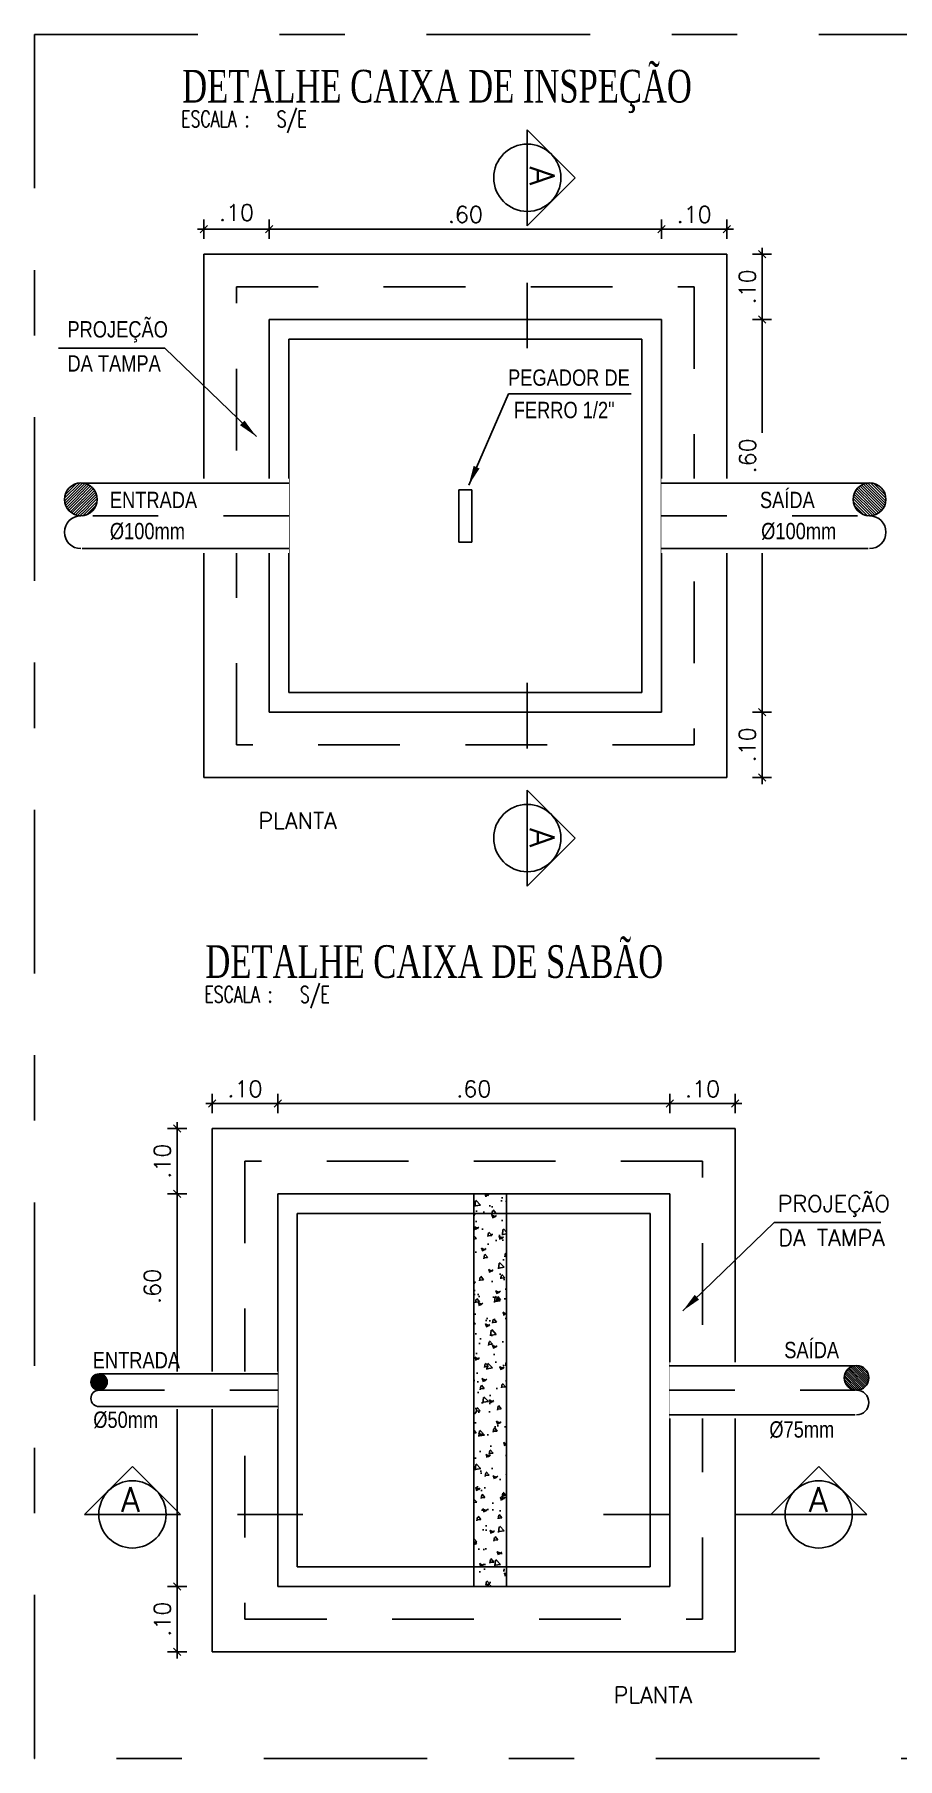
# Model space of a CAD drawing. Header units: inches. Extents: x 542787 to 543192, y 9574025 to 9574373.
# Drawn here: x 543041.857 to 543043.177, y 9574193.666 to 9574196.301 of the extents above; entities that cross this region are included whole.
import ezdxf

# ---------------------------------------------------------------- set-up
doc = ezdxf.new("R2010")
doc.units = ezdxf.units.IN
doc.header["$MEASUREMENT"] = 0
for name, pattern in [('DASHDOT', [1, 0.5, -0.25, 0, -0.25]), ('DASHDOT2', [0.5, 0.25, -0.125, 0, -0.125]), ('HIDDEN', [0.375, 0.25, -0.125])]:
    doc.linetypes.add(name, pattern=pattern)
for name, color, linetype in [('CERCADURA', 7, 'Continuous'), ('DETALHAMENTO', 7, 'Continuous'), ('EIXO', 8, 'Continuous'), ('I-ARQ', 8, 'Continuous'), ('I-ESGOTO', 6, 'Continuous'), ('I-NORMO_INST', 4, 'Continuous')]:
    doc.layers.add(name, color=color, linetype=linetype)
doc.styles.add('50', font='ROMANS.SHX', dxfattribs={"width": 0.7, "height": 0.1})
doc.styles.add('ARIAL', font='arial.ttf')
doc.styles.add('ROMANS', font='romans.shx', dxfattribs={"height": 0.025})
doc.styles.add('TITULO', font='times.ttf')
doc.dimstyles.new('10', dxfattribs={"dimtxt": 0.1, "dimasz": 0.03, "dimexe": 0.18, "dimexo": 0.06, "dimgap": 0.025, "dimtad": 1, "dimzin": 0, "dimdsep": 46, "dimtxsty": '50', "dimblk": 'DOT', "dimblk1": 'DOT', "dimblk2": 'CRUZ', "dimcen": 0.09, "dimse1": 1, "dimse2": 1, "dimclrt": 253, "dimadec": 0, "dimazin": 0, "dimtfac": 1, "dimtix": 1, "dimtmove": 2, "dimatfit": 3, "dimfxl": 0.18, "dimtolj": 1, "dimtzin": 0, "dimarcsym": 0})
doc.dimstyles.new('DOT12.5', dxfattribs={"dimtxt": 0.01, "dimasz": 0.01, "dimexe": 0.1, "dimexo": 0.68, "dimgap": 0.01, "dimtad": 1, "dimzin": 4, "dimdsep": 46, "dimtxsty": 'ROMANS', "dimblk1": 'DOT', "dimblk2": 'DOT', "dimsah": 1, "dimcen": 0.09, "dimse1": 1, "dimse2": 1, "dimclrd": 256, "dimclrt": 256, "dimadec": 0, "dimazin": 0, "dimtfac": 1, "dimtmove": 2, "dimatfit": 3, "dimldrblk": 'DOT', "dimfxl": 1, "dimtolj": 1, "dimtzin": 4, "dimarcsym": 0})

# ---------------------------------------------------------------- blocks, each defined once
blk = doc.blocks.new('_Dot')
at = {"color": 0, "linetype": 'ByBlock'}
blk.add_line((-0.5, 0), (-1, 0), dxfattribs=at)
at = {"color": 0, "linetype": 'ByBlock', "const_width": 0.5}
blk.add_lwpolyline([(-0.25, 0, 1), (0.25, 0, 1)], format="xyb", close=True, dxfattribs=at)
blk = doc.blocks.new('CRUZ')
for p, q in [((0, 1.966), (0, -1.966)), ((-1.44, -1.44), (1.44, 1.44)), ((-2.037, 0), (2.037, 0))]:
    blk.add_line(p, q)
blk = doc.blocks.new('DOT')
at = {"layer": 'DETALHAMENTO', "color": 8}
for p, q in [((-1, 0), (1, 0)), ((-0.56, -0.56), (0.56, 0.56)), ((0, 1.47), (0, -1.47))]:
    blk.add_line(p, q, dxfattribs=at)
blk = doc.blocks.new('*D259')
at = {"layer": 'I-NORMO_INST', "lineweight": -2}
blk.add_line((543042.2257, 9574196.0034), (543042.8057, 9574196.0034), dxfattribs=at)
at = {"layer": 'I-NORMO_INST', "lineweight": -2, "xscale": 0.01, "yscale": 0.01, "zscale": 0.01, "rotation": 180}
blk.add_blockref('DOT', (543042.2157, 9574196.0034), dxfattribs=at)
at = {"layer": 'I-NORMO_INST', "lineweight": -2, "xscale": 0.01, "yscale": 0.01, "zscale": 0.01}
blk.add_blockref('DOT', (543042.8157, 9574196.0034), dxfattribs=at)
at = {"layer": 'I-NORMO_INST', "insert": (543042.5157, 9574196.0259), "char_height": 0.025, "attachment_point": 5, "style": 'ROMANS', "bg_fill": 3, "box_fill_scale": 1.25, "bg_fill_color": 256, "bg_fill_true_color": 13158600, "bg_fill_transparency": 0}
blk.add_mtext('\\A1;.60', dxfattribs=at)
blk = doc.blocks.new('*D260')
at = {"layer": 'I-NORMO_INST', "lineweight": -2}
blk.add_line((543042.2057, 9574196.0034), (543042.1257, 9574196.0034), dxfattribs=at)
at = {"layer": 'I-NORMO_INST', "insert": (543042.1657, 9574196.0289), "char_height": 0.025, "attachment_point": 5, "style": 'ROMANS', "bg_fill": 3, "box_fill_scale": 1.25, "bg_fill_color": 256, "bg_fill_true_color": 13158600, "bg_fill_transparency": 0}
blk.add_mtext('\\A1;.10', dxfattribs=at)
at = {"layer": 'I-NORMO_INST', "lineweight": -2, "xscale": 0.01, "yscale": 0.01, "zscale": 0.01, "rotation": 180}
blk.add_blockref('DOT', (543042.1157, 9574196.0034), dxfattribs=at)
at = {"layer": 'I-NORMO_INST', "lineweight": -2, "xscale": 0.01, "yscale": 0.01, "zscale": 0.01}
blk.add_blockref('DOT', (543042.2157, 9574196.0034), dxfattribs=at)
blk = doc.blocks.new('*D261')
at = {"layer": 'I-NORMO_INST', "lineweight": -2}
blk.add_line((543042.9695, 9574195.1752), (543042.9695, 9574195.2552), dxfattribs=at)
at = {"layer": 'I-NORMO_INST', "lineweight": -2, "xscale": 0.01, "yscale": 0.01, "zscale": 0.01}
for p, rotation in [((543042.9695, 9574195.2652), 90), ((543042.9695, 9574195.1652), 270)]:
    blk.add_blockref('DOT', p, dxfattribs=dict(at, rotation=rotation))
at = {"layer": 'I-NORMO_INST', "insert": (543042.947, 9574195.2152), "char_height": 0.025, "attachment_point": 5, "rotation": 90, "style": 'ROMANS', "bg_fill": 3, "box_fill_scale": 1.25, "bg_fill_color": 256, "bg_fill_true_color": 13158600, "bg_fill_transparency": 0}
blk.add_mtext('\\A1;.10', dxfattribs=at)
blk = doc.blocks.new('*D262')
at = {"layer": 'I-NORMO_INST', "lineweight": -2}
for p, q in [((543042.9695, 9574195.8552), (543042.9695, 9574195.6924)), ((543042.9695, 9574195.2752), (543042.9695, 9574195.6213))]:
    blk.add_line(p, q, dxfattribs=at)
at = {"layer": 'I-NORMO_INST', "lineweight": -2, "xscale": 0.01, "yscale": 0.01, "zscale": 0.01}
for p, rotation in [((543042.9695, 9574195.8652), 90), ((543042.9695, 9574195.2652), 270)]:
    blk.add_blockref('DOT', p, dxfattribs=dict(at, rotation=rotation))
at = {"layer": 'I-NORMO_INST', "insert": (543042.9473, 9574195.6569), "char_height": 0.025, "attachment_point": 5, "rotation": 90, "style": 'ROMANS', "bg_fill": 3, "box_fill_scale": 1.25, "bg_fill_color": 256, "bg_fill_true_color": 13158600, "bg_fill_transparency": 0}
blk.add_mtext('\\A1;.60', dxfattribs=at)
blk = doc.blocks.new('*D263')
at = {"layer": 'I-NORMO_INST', "lineweight": -2}
blk.add_line((543042.9695, 9574195.8752), (543042.9695, 9574195.9552), dxfattribs=at)
at = {"layer": 'I-NORMO_INST', "lineweight": -2, "xscale": 0.01, "yscale": 0.01, "zscale": 0.01}
for p, rotation in [((543042.9695, 9574195.9652), 90), ((543042.9695, 9574195.8652), 270)]:
    blk.add_blockref('DOT', p, dxfattribs=dict(at, rotation=rotation))
at = {"layer": 'I-NORMO_INST', "insert": (543042.947, 9574195.9152), "char_height": 0.025, "attachment_point": 5, "rotation": 90, "style": 'ROMANS', "bg_fill": 3, "box_fill_scale": 1.25, "bg_fill_color": 256, "bg_fill_true_color": 13158600, "bg_fill_transparency": 0}
blk.add_mtext('\\A1;.10', dxfattribs=at)
blk = doc.blocks.new('*D264')
at = {"layer": 'I-NORMO_INST', "lineweight": -2}
blk.add_line((543042.8257, 9574196.0034), (543042.9057, 9574196.0034), dxfattribs=at)
at = {"layer": 'I-NORMO_INST', "lineweight": -2, "xscale": 0.01, "yscale": 0.01, "zscale": 0.01, "rotation": 180}
blk.add_blockref('DOT', (543042.8157, 9574196.0034), dxfattribs=at)
at = {"layer": 'I-NORMO_INST', "lineweight": -2, "xscale": 0.01, "yscale": 0.01, "zscale": 0.01}
blk.add_blockref('DOT', (543042.9157, 9574196.0034), dxfattribs=at)
at = {"layer": 'I-NORMO_INST', "insert": (543042.8657, 9574196.0259), "char_height": 0.025, "attachment_point": 5, "style": 'ROMANS', "bg_fill": 3, "box_fill_scale": 1.25, "bg_fill_color": 256, "bg_fill_true_color": 13158600, "bg_fill_transparency": 0}
blk.add_mtext('\\A1;.10', dxfattribs=at)
blk = doc.blocks.new('*U249')
at = {"color": 2}
blk.add_wipeout([(-0.1079, -0.0569), (-0.424, -0.0569), (-0.424, 0.0569), (-0.1079, 0.0569)], dxfattribs=at)
for p, q in [((-0.1079, 0.05), (-0.424, 0.05)), ((-0.1079, -0.05), (-0.424, -0.05))]:
    blk.add_line(p, q)
at = {"layer": 'EIXO', "linetype": 'DASHDOT', "ltscale": 0.1}
blk.add_line((-0.1079, 0), (-0.424, 0), dxfattribs=at)
blk = doc.blocks.new('*X251')
at = {"color": 0}
for p, q in [((75.946, 18.14), (76.228, 18.422)), ((75.947, 18.185), (76.183, 18.422)), ((75.952, 18.102), (76.267, 18.416)), ((75.958, 18.241), (76.128, 18.41)), ((75.962, 18.067), (76.301, 18.406)), ((75.975, 18.037), (76.331, 18.393)), ((75.992, 18.009), (76.359, 18.376)), ((76.012, 17.985), (76.384, 18.357)), ((76.034, 17.962), (76.406, 18.335)), ((76.058, 17.943), (76.425, 18.31)), ((76.086, 17.926), (76.442, 18.282)), ((76.116, 17.913), (76.456, 18.252)), ((76.15, 17.902), (76.466, 18.218)), ((76.189, 17.897), (76.472, 18.179)), ((76.233, 17.897), (76.471, 18.135)), ((76.289, 17.908), (76.46, 18.079))]:
    blk.add_line(p, q, dxfattribs=at)
blk = doc.blocks.new('TITOLO HS')
at = {"color": 253, "style": 'ROMANS', "width": 0.7}
blk.add_text('ESCALA :', height=0.002, dxfattribs=at).set_placement((-0.00005, -0.00001))
at = {"style": 'TITULO', "width": 0.7}
blk.add_attdef('LNOME', (0.00006, 0.003), '', height=0.006, dxfattribs=at)
at = {"color": 253, "style": 'ROMANS', "width": 0.7}
blk.add_attdef('LESC', (0.01163, -0.00003), '', height=0.002, dxfattribs=at)
blk = doc.blocks.new('*D267')
at = {"layer": 'I-NORMO_INST', "lineweight": -2}
blk.add_line((543042.8186, 9574194.667), (543042.2386, 9574194.667), dxfattribs=at)
at = {"layer": 'I-NORMO_INST', "lineweight": -2, "xscale": 0.01, "yscale": 0.01, "zscale": 0.01, "rotation": 180}
blk.add_blockref('DOT', (543042.2286, 9574194.667), dxfattribs=at)
at = {"layer": 'I-NORMO_INST', "lineweight": -2, "xscale": 0.01, "yscale": 0.01, "zscale": 0.01}
blk.add_blockref('DOT', (543042.8286, 9574194.667), dxfattribs=at)
at = {"layer": 'I-NORMO_INST', "insert": (543042.5286, 9574194.6895), "char_height": 0.025, "attachment_point": 5, "style": 'ROMANS'}
blk.add_mtext('\\A1;.60', dxfattribs=at)
blk = doc.blocks.new('*D268')
at = {"layer": 'I-NORMO_INST', "lineweight": -2}
blk.add_line((543042.8386, 9574194.667), (543042.9186, 9574194.667), dxfattribs=at)
at = {"layer": 'I-NORMO_INST', "lineweight": -2, "xscale": 0.01, "yscale": 0.01, "zscale": 0.01, "rotation": 180}
blk.add_blockref('DOT', (543042.8286, 9574194.667), dxfattribs=at)
at = {"layer": 'I-NORMO_INST', "lineweight": -2, "xscale": 0.01, "yscale": 0.01, "zscale": 0.01}
blk.add_blockref('DOT', (543042.9286, 9574194.667), dxfattribs=at)
at = {"layer": 'I-NORMO_INST', "insert": (543042.8786, 9574194.6895), "char_height": 0.025, "attachment_point": 5, "style": 'ROMANS'}
blk.add_mtext('\\A1;.10', dxfattribs=at)
blk = doc.blocks.new('*D269')
at = {"layer": 'I-NORMO_INST', "lineweight": -2}
blk.add_line((543042.0747, 9574193.8388), (543042.0747, 9574193.9188), dxfattribs=at)
at = {"layer": 'I-NORMO_INST', "lineweight": -2, "xscale": 0.01, "yscale": 0.01, "zscale": 0.01}
for p, rotation in [((543042.0747, 9574193.9288), 90), ((543042.0747, 9574193.8288), 270)]:
    blk.add_blockref('DOT', p, dxfattribs=dict(at, rotation=rotation))
at = {"layer": 'I-NORMO_INST', "insert": (543042.0522, 9574193.8788), "char_height": 0.025, "attachment_point": 5, "rotation": 90, "style": 'ROMANS'}
blk.add_mtext('\\A1;.10', dxfattribs=at)
blk = doc.blocks.new('*D270')
at = {"layer": 'I-NORMO_INST', "lineweight": -2}
blk.add_line((543042.0747, 9574193.9388), (543042.0747, 9574194.5188), dxfattribs=at)
at = {"layer": 'I-NORMO_INST', "lineweight": -2, "xscale": 0.01, "yscale": 0.01, "zscale": 0.01}
for p, rotation in [((543042.0747, 9574194.5288), 90), ((543042.0747, 9574193.9288), 270)]:
    blk.add_blockref('DOT', p, dxfattribs=dict(at, rotation=rotation))
at = {"layer": 'I-NORMO_INST', "insert": (543042.0368, 9574194.3876), "char_height": 0.025, "attachment_point": 5, "rotation": 90, "style": 'ROMANS'}
blk.add_mtext('\\A1;.60', dxfattribs=at)
blk = doc.blocks.new('*D271')
at = {"layer": 'I-NORMO_INST', "lineweight": -2}
blk.add_line((543042.0747, 9574194.5388), (543042.0747, 9574194.6188), dxfattribs=at)
at = {"layer": 'I-NORMO_INST', "lineweight": -2, "xscale": 0.01, "yscale": 0.01, "zscale": 0.01}
for p, rotation in [((543042.0747, 9574194.6288), 90), ((543042.0747, 9574194.5288), 270)]:
    blk.add_blockref('DOT', p, dxfattribs=dict(at, rotation=rotation))
at = {"layer": 'I-NORMO_INST', "insert": (543042.0522, 9574194.5788), "char_height": 0.025, "attachment_point": 5, "rotation": 90, "style": 'ROMANS'}
blk.add_mtext('\\A1;.10', dxfattribs=at)
blk = doc.blocks.new('*D272')
at = {"layer": 'I-NORMO_INST', "lineweight": -2}
blk.add_line((543042.2186, 9574194.667), (543042.1386, 9574194.667), dxfattribs=at)
at = {"layer": 'I-NORMO_INST', "lineweight": -2, "xscale": 0.01, "yscale": 0.01, "zscale": 0.01, "rotation": 180}
blk.add_blockref('DOT', (543042.1286, 9574194.667), dxfattribs=at)
at = {"layer": 'I-NORMO_INST', "lineweight": -2, "xscale": 0.01, "yscale": 0.01, "zscale": 0.01}
blk.add_blockref('DOT', (543042.2286, 9574194.667), dxfattribs=at)
at = {"layer": 'I-NORMO_INST', "insert": (543042.1786, 9574194.6895), "char_height": 0.025, "attachment_point": 5, "style": 'ROMANS'}
blk.add_mtext('\\A1;.10', dxfattribs=at)
blk = doc.blocks.new('*U256')
at = {"color": 2}
blk.add_wipeout([(0.2287, 0.0285), (0.502, 0.0285), (0.502, -0.0285), (0.2287, -0.0285)], dxfattribs=at)
for p, q in [((0.2287, 0.025), (0.502, 0.025)), ((0.2287, -0.025), (0.502, -0.025))]:
    blk.add_line(p, q)
at = {"layer": 'EIXO', "linetype": 'DASHDOT', "ltscale": 0.01}
blk.add_line((0.2287, 0), (0.502, 0), dxfattribs=at)
blk = doc.blocks.new('*X255')
at = {"color": 0}
for p, q in [((75.946, 18.14), (76.228, 18.422)), ((75.947, 18.185), (76.183, 18.422)), ((75.952, 18.102), (76.267, 18.416)), ((75.958, 18.241), (76.128, 18.41)), ((75.962, 18.067), (76.301, 18.406)), ((75.975, 18.037), (76.331, 18.393)), ((75.992, 18.009), (76.359, 18.376)), ((76.012, 17.985), (76.384, 18.357)), ((76.034, 17.962), (76.406, 18.335)), ((76.058, 17.943), (76.425, 18.31)), ((76.086, 17.926), (76.442, 18.282)), ((76.116, 17.913), (76.456, 18.252)), ((76.15, 17.902), (76.466, 18.218)), ((76.189, 17.897), (76.472, 18.179)), ((76.233, 17.897), (76.471, 18.135)), ((76.289, 17.908), (76.46, 18.079))]:
    blk.add_line(p, q, dxfattribs=at)
blk = doc.blocks.new('*U258')
at = {"color": 2}
blk.add_wipeout([(0.3179, 0.0427), (0.6023, 0.0427), (0.6023, -0.0427), (0.3179, -0.0427)], dxfattribs=at)
for p, q in [((0.3179, 0.0375), (0.6023, 0.0375)), ((0.3179, -0.0375), (0.6023, -0.0375))]:
    blk.add_line(p, q)
at = {"layer": 'EIXO', "linetype": 'DASHDOT', "ltscale": 0.01}
blk.add_line((0.3179, 0), (0.6023, 0), dxfattribs=at)

msp = doc.modelspace()

# ---------------------------------------------------------------- hatches: boundary and pattern name
at = {"layer": 'I-ARQ'}
h = msp.add_hatch(dxfattribs=at)
h.set_pattern_fill('CONCRETO5', color=256, scale=0.009, style=0, pattern_type=2)
h.set_pattern_definition([(130, (544504.822556, 9573349.40149), (-0.0322767074, -0.0028238462), [0.00675, -0.03375]), (185, (544504.822556, 9573349.40149), (0.0062438097, 0.033848646), [0.0054, -0.027]), (79.5486, (544504.817177, 9573349.40102), (-0.0260329218, 0.03102477887), [0.0057366171, -0.02868309]), (133.8158, (544504.822556, 9573349.41949), (-0.0480258466, -0.00744835575), [0.010125, -0.050625]), (83.3644, (544504.81455, 9573349.41825), (-0.0420598216, 0.0438353037), [0.0086049259, -0.043024626]), (188.8158, (544504.822556, 9573349.41949), (-0.0420597867, 0.0438353344), [0.0081, -0.0405]), (159, (544504.813556, 9573349.41499), (-0.02686073658, -0.01811764143), [0.00675, -0.03375]), (214, (544504.813556, 9573349.41499), (-0.0109491902, 0.03263175185), [0.0054, -0.027]), (108.5486, (544504.80908, 9573349.41197), (-0.03781001686, 0.01451387235), [0.0057366171, -0.0286830864]), (142.5, (544504.822556, 9573349.40149), (-0.00109438698, 0.02996044684), [0, -0.05868, 0, -0.0603, 0, -0.0298125]), (172.5, (544504.822556, 9573349.40149), (-0.0236762584, 0.03549705407), [0, -0.03438, 0, -0.05733, 0, -0.0113625]), (212.5, (544504.842626, 9573349.40149), (-0.04804401926, -0.00202993846), [0, -0.0225, 0, -0.0702, 0, -0.046575]), (222.5, (544504.851626, 9573349.40149), (-0.0524867552, 0.0090094484), [0, -0.02925, 0, -0.04662, 0, -0.033075])])
h.paths.add_polyline_path([(543042.5286, 9574194.4988), (543042.5786, 9574194.4988), (543042.5786, 9574193.9588), (543042.5286, 9574193.9588)])
h.paths.add_polyline_path([(543042.5286, 9574193.9588), (543042.5786, 9574193.9588), (543042.5786, 9574193.9288), (543042.5286, 9574193.9288)])
h.paths.add_polyline_path([(543042.5286, 9574194.5288), (543042.5786, 9574194.5288), (543042.5786, 9574194.4988), (543042.5286, 9574194.4988)])

# ---------------------------------------------------------------- linework, layer by layer
at = {"layer": 'I-ARQ', "linetype": 'HIDDEN', "ltscale": 0.5}
for p, q in [((543042.1657, 9574195.9152), (543042.8657, 9574195.9152)), ((543042.1657, 9574195.2152), (543042.1657, 9574195.9152)), ((543042.8657, 9574195.9152), (543042.8657, 9574195.2152)), ((543042.8657, 9574195.2152), (543042.1657, 9574195.2152)), ((543042.8786, 9574194.5788), (543042.1786, 9574194.5788)), ((543042.1786, 9574194.5788), (543042.1786, 9574193.8788)), ((543042.8786, 9574193.8788), (543042.8786, 9574194.5788)), ((543042.1786, 9574193.8788), (543042.8786, 9574193.8788))]:
    msp.add_line(p, q, dxfattribs=at)
at = {"layer": 'I-ARQ'}
for p, q in [((543042.2457, 9574195.8352), (543042.7857, 9574195.8352)), ((543042.2457, 9574195.2952), (543042.2457, 9574195.8352)), ((543042.7857, 9574195.8352), (543042.7857, 9574195.2952)), ((543042.7857, 9574195.2952), (543042.2457, 9574195.2952)), ((543042.7986, 9574194.4988), (543042.2586, 9574194.4988)), ((543042.2586, 9574194.4988), (543042.2586, 9574193.9588)), ((543042.7986, 9574193.9588), (543042.7986, 9574194.4988)), ((543042.2586, 9574193.9588), (543042.7986, 9574193.9588))]:
    msp.add_line(p, q, dxfattribs=at)
at = {"layer": 'I-ESGOTO'}
for p, q in [((543042.1157, 9574195.9652), (543042.9157, 9574195.9652)), ((543042.1157, 9574195.1652), (543042.1157, 9574195.9652)), ((543042.9157, 9574195.9652), (543042.9157, 9574195.1652)), ((543042.2157, 9574195.8652), (543042.8157, 9574195.8652)), ((543042.2157, 9574195.2652), (543042.2157, 9574195.8652)), ((543042.8157, 9574195.8652), (543042.8157, 9574195.2652)), ((543042.5057, 9574195.6052), (543042.5057, 9574195.5252)), ((543042.5257, 9574195.6052), (543042.5057, 9574195.6052)), ((543042.5257, 9574195.6052), (543042.5257, 9574195.5252)), ((543042.5257, 9574195.5252), (543042.5057, 9574195.5252)), ((543042.2157, 9574195.2652), (543042.8157, 9574195.2652)), ((543042.8157, 9574195.2652), (543042.2157, 9574195.2652)), ((543042.9157, 9574195.1652), (543042.1157, 9574195.1652)), ((543042.9286, 9574194.6288), (543042.1286, 9574194.6288)), ((543042.1286, 9574194.6288), (543042.1286, 9574193.8288)), ((543042.9286, 9574193.8288), (543042.9286, 9574194.6288)), ((543042.8286, 9574194.5288), (543042.2286, 9574194.5288)), ((543042.2286, 9574194.5288), (543042.2286, 9574193.9288)), ((543042.5286, 9574194.5288), (543042.5286, 9574193.9288)), ((543042.5786, 9574194.5288), (543042.5786, 9574193.9288)), ((543042.8286, 9574193.9288), (543042.8286, 9574194.5288)), ((543042.8286, 9574193.9288), (543042.2286, 9574193.9288)), ((543042.2286, 9574193.9288), (543042.8286, 9574193.9288)), ((543042.1286, 9574193.8288), (543042.9286, 9574193.8288))]:
    msp.add_line(p, q, dxfattribs=at)
at = {"layer": 'I-NORMO_INST'}
for p, q in [((543042.6104, 9574196.1555), (543042.6104, 9574196.0087)), ((543042.6104, 9574196.1555), (543042.6838, 9574196.0821)), ((543042.6104, 9574196.0087), (543042.6838, 9574196.0821)), ((543042.6104, 9574195.1462), (543042.6104, 9574194.9994)), ((543042.6104, 9574195.1462), (543042.6838, 9574195.0728)), ((543042.6104, 9574194.9994), (543042.6838, 9574195.0728)), ((543041.933, 9574194.0391), (543042.0064, 9574194.1125)), ((543042.0798, 9574194.0391), (543042.0064, 9574194.1125)), ((543042.9829, 9574194.0391), (543043.0562, 9574194.1125)), ((543043.1296, 9574194.0391), (543043.0562, 9574194.1125)), ((543041.933, 9574194.0391), (543042.0798, 9574194.0391)), ((543042.9829, 9574194.0391), (543043.1296, 9574194.0391))]:
    msp.add_line(p, q, dxfattribs=at)
at = {"layer": 'I-NORMO_INST', "linetype": 'DASHDOT2', "ltscale": 0.1}
for points in [[(543042.6104, 9574195.8216), (543042.6104, 9574196.0087), (543042.6104, 9574196.0087)], [(543042.6104, 9574195.3099), (543042.6104, 9574195.0543), (543042.6104, 9574195.0543)], [(543042.2669, 9574194.0391), (543042.0798, 9574194.0391), (543042.0798, 9574194.0391)], [(543042.7272, 9574194.0391), (543042.9829, 9574194.0391), (543042.9829, 9574194.0391)]]:
    msp.add_lwpolyline(points, dxfattribs=at)
at = {"layer": 'I-NORMO_INST'}
for centre in [(543042.6104, 9574196.0821), (543042.6104, 9574195.0728), (543042.0064, 9574194.0391), (543043.0562, 9574194.0391)]:
    msp.add_circle(centre, 0.0514, dxfattribs=at)

# ---------------------------------------------------------------- block references
ref = msp.add_blockref('TITOLO HS', (543042.0818, 9574196.1596), dxfattribs=dict(at, xscale=12.5, yscale=12.5, zscale=12.5))
ref.add_attrib('LNOME', 'DETALHE CAIXA DE INSPEÇÃO', (543042.0825, 9574196.197), dxfattribs={"layer": '0', "height": 0.05, "style": 'TITULO', "width": 0.7})
ref.add_attrib('LESC', 'S/E', (543042.2272, 9574196.1592), dxfattribs={"layer": '0', "color": 253, "height": 0.025, "style": 'ROMANS', "width": 0.7})
ref = msp.add_blockref('TITOLO HS', (543042.1172, 9574194.8216), dxfattribs=dict(at, xscale=12.5, yscale=12.5, zscale=12.5))
ref.add_attrib('LNOME', 'DETALHE CAIXA DE SABÃO', (543042.118, 9574194.8591), dxfattribs={"layer": '0', "height": 0.05, "style": 'TITULO', "width": 0.7})
ref.add_attrib('LESC', 'S/E', (543042.2626, 9574194.8212), dxfattribs={"layer": '0', "color": 253, "height": 0.025, "style": 'ROMANS', "width": 0.7})

# ---------------------------------------------------------------- texts
at = {"layer": 'I-NORMO_INST', "style": 'ROMANS'}
for p in [(543042.6143, 9574196.0995), (543042.6143, 9574195.0879)]:
    msp.add_text('A', height=0.0375, rotation=270, dxfattribs=at).set_placement(p)
at = {"layer": 'I-NORMO_INST', "style": 'ARIAL', "width": 0.8}
for s, p in [('PROJEÇÃO ', (543041.907, 9574195.8379)), ('DA TAMPA', (543041.907, 9574195.7858)), ('PEGADOR DE ', (543042.581, 9574195.7641)), ('FERRO 1/2"', (543042.5897, 9574195.7146)), ('SAÍDA', (543043.0035, 9574194.2778)), ('ENTRADA', (543041.9457, 9574194.2623)), ('%%C50mm', (543041.9465, 9574194.1713)), ('%%C75mm', (543042.9807, 9574194.1564))]:
    msp.add_text(s, height=0.025, dxfattribs=at).set_placement(p)
at = {"layer": 'I-NORMO_INST', "color": 6, "style": 'ROMANS'}
for p in [(543042.1991, 9574195.0868), (543042.7425, 9574193.7505)]:
    msp.add_text('PLANTA', height=0.025, dxfattribs=at).set_placement(p)
at = {"layer": 'I-NORMO_INST', "style": 'ROMANS'}
for s, height, p in [('PROJEÇÃO ', 0.025, (543042.9936, 9574194.5016)), ('DA TAMPA', 0.025, (543042.9945, 9574194.4494)), ('A', 0.0375, (543041.989, 9574194.043)), ('A', 0.0375, (543043.0412, 9574194.043))]:
    msp.add_text(s, height=height, dxfattribs=at).set_placement(p)

# ---------------------------------------------------------------- dimensions: what is measured, and where the dimension line sits
at = {"layer": 'I-NORMO_INST'}
for base, p1, p2, angle, picture, middle in [((543042.1286, 9574194.667), (543042.2286, 9574194.5288), (543042.1286, 9574194.6288), 180, '*D272', (543042.1786, 9574194.6895)), ((543042.2286, 9574194.667), (543042.8286, 9574194.5288), (543042.2286, 9574194.5288), 180, '*D267', (543042.5286, 9574194.6895)), ((543042.9286, 9574194.667), (543042.8286, 9574194.5288), (543042.9286, 9574194.6288), 180, '*D268', (543042.8786, 9574194.6895)), ((543042.0747, 9574194.6288), (543042.2286, 9574194.5288), (543042.1286, 9574194.6288), 270, '*D271', (543042.0522, 9574194.5788)), ((543042.0747, 9574193.9288), (543042.1286, 9574193.8288), (543042.2286, 9574193.9288), 270, '*D269', (543042.0522, 9574193.8788))]:
    dim = msp.add_linear_dim(base=base, p1=p1, p2=p2, angle=angle, dimstyle='DOT12.5', dxfattribs=at)
    dim.commit()
    dim.dimension.update_dxf_attribs({"geometry": picture, "text_midpoint": middle})
dim = msp.add_linear_dim(base=(543042.0747, 9574194.5288), p1=(543042.2286, 9574193.9288), p2=(543042.2286, 9574194.5288), angle=270, dimstyle='DOT12.5', dxfattribs=at)
dim.commit()
dim.dimension.update_dxf_attribs({"geometry": '*D270', "text_midpoint": (543042.0368, 9574194.3876), "dimtype": 160})

# ---------------------------------------------------------------- leaders
for points, override in [([(543042.196, 9574195.6865), (543042.0562, 9574195.8216), (543041.8933, 9574195.8216)], {"dimgap": 0.03, "dimtad": 0, "dimtxsty": 'ARIAL'}), ([(543042.5208, 9574195.6122), (543042.5819, 9574195.7517), (543042.7694, 9574195.7517)], {"dimgap": 0.03, "dimtad": 0, "dimtxsty": 'ROMANS'}), ([(543042.8483, 9574194.3502), (543042.988, 9574194.4852), (543043.151, 9574194.4852)], {"dimgap": 0.03, "dimtad": 0, "dimtxsty": 'ROMANS'})]:
    msp.add_leader(points, dimstyle='10', override=override, dxfattribs=at)

# ---------------------------------------------------------------- next in the draw order: block references
at = {"layer": 'I-ESGOTO'}
for name, p in [('*U249', (543042.3537, 9574195.5652)), ('*U256', (543041.7266, 9574194.2288)), ('*U258', (543042.5099, 9574194.2288))]:
    msp.add_blockref(name, p, dxfattribs=at)

# ---------------------------------------------------------------- next in the draw order: dimensions: what is measured, and where the dimension line sits
at = {"layer": 'I-NORMO_INST'}
dim = msp.add_linear_dim(base=(543042.8157, 9574196.0034), p1=(543042.2157, 9574195.8652), p2=(543042.8157, 9574195.8652), dimstyle='DOT12.5', override={"dimtfill": 1}, dxfattribs=at)
dim.commit()
dim.dimension.update_dxf_attribs({"geometry": '*D259', "text_midpoint": (543042.5157, 9574196.0259)})
dim = msp.add_linear_dim(base=(543042.9695, 9574195.2652), p1=(543042.9157, 9574195.1652), p2=(543042.8157, 9574195.2652), angle=270, dimstyle='DOT12.5', override={"dimtfill": 1}, dxfattribs=at)
dim.commit()
dim.dimension.update_dxf_attribs({"geometry": '*D261', "text_midpoint": (543042.947, 9574195.2152)})

# ---------------------------------------------------------------- next in the draw order: linework, layer by layer
at = {"layer": 'I-ESGOTO'}
for centre, radius in [((543041.9275, 9574195.5905), 0.0251), ((543041.9553, 9574194.2414), 0.0125), ((543043.1142, 9574194.2478), 0.0188)]:
    msp.add_circle(centre, radius, dxfattribs=at)
for centre, radius, start, end in [((543041.9275, 9574195.5403), 0.0251, 90, 270), ((543041.9553, 9574194.2163), 0.0125, 90, 270), ((543043.1142, 9574194.2101), 0.0188, 270, 90)]:
    msp.add_arc(centre, radius, start, end, dxfattribs=at)

# ---------------------------------------------------------------- next in the draw order: block references
at = {"layer": 'I-ARQ'}
for name, p, xscale, yscale, zscale, rotation in [('*X251', (543040.1982, 9574188.3324), -0.09523080711710463, 0.09523080711687726, 0.09523080711703005, 270), ('*X255', (543041.0906, 9574190.6124), -0.047615403558666, 0.04761540355843863, 0.04761540355851503, 270), ('*X255', (543044.4112, 9574188.8042), 0.07142310533777163, 0.07142310533777163, 0.07142310533777163, 90)]:
    msp.add_blockref(name, p, dxfattribs=dict(at, xscale=xscale, yscale=yscale, zscale=zscale, rotation=rotation))

# ---------------------------------------------------------------- next in the draw order: texts
at = {"layer": 'I-NORMO_INST', "style": 'ARIAL', "width": 0.8}
for s, p in [('ENTRADA', (543041.9719, 9574195.5771)), ('%%C100mm', (543041.9719, 9574195.5295))]:
    msp.add_text(s, height=0.025, dxfattribs=at).set_placement(p)

# ---------------------------------------------------------------- next in the draw order: dimensions: what is measured, and where the dimension line sits
at = {"layer": 'I-NORMO_INST'}
dim = msp.add_linear_dim(base=(543042.1157, 9574196.0034), p1=(543042.2157, 9574195.8652), p2=(543042.1157, 9574195.9652), dimstyle='DOT12.5', override={"dimtfill": 1}, dxfattribs=at)
dim.commit()
dim.dimension.update_dxf_attribs({"geometry": '*D260', "text_midpoint": (543042.1657, 9574196.0289), "dimtype": 160})
dim = msp.add_linear_dim(base=(543042.9695, 9574195.8652), p1=(543042.8157, 9574195.2652), p2=(543042.8157, 9574195.8652), angle=270, dimstyle='DOT12.5', override={"dimtfill": 1}, dxfattribs=at)
dim.commit()
dim.dimension.update_dxf_attribs({"geometry": '*D262', "text_midpoint": (543042.9473, 9574195.6569), "dimtype": 160})

# ---------------------------------------------------------------- next in the draw order: block references
at = {"layer": 'I-ESGOTO', "xscale": -1}
msp.add_blockref('*U249', (543042.7078, 9574195.5652), dxfattribs=at)

# ---------------------------------------------------------------- next in the draw order: dimensions: what is measured, and where the dimension line sits
at = {"layer": 'I-NORMO_INST'}
dim = msp.add_linear_dim(base=(543042.9695, 9574195.9652), p1=(543042.8157, 9574195.8652), p2=(543042.9157, 9574195.9652), angle=270, dimstyle='DOT12.5', override={"dimtfill": 1}, dxfattribs=at)
dim.commit()
dim.dimension.update_dxf_attribs({"geometry": '*D263', "text_midpoint": (543042.947, 9574195.9152)})

# ---------------------------------------------------------------- next in the draw order: linework, layer by layer
at = {"layer": 'I-ESGOTO'}
msp.add_circle((543043.134, 9574195.5905), 0.0251, dxfattribs=at)
msp.add_arc((543043.134, 9574195.5403), 0.0251, 270, 90, dxfattribs=at)

# ---------------------------------------------------------------- next in the draw order: block references
at = {"layer": 'I-ARQ', "xscale": 0.09523080711710463, "yscale": 0.09523080711710463, "zscale": 0.09523080711710463, "rotation": 90}
msp.add_blockref('*X251', (543044.8633, 9574188.3324), dxfattribs=at)

# ---------------------------------------------------------------- next in the draw order: texts
at = {"layer": 'I-NORMO_INST', "style": 'ARIAL', "width": 0.8}
for s, p in [('SAÍDA', (543042.9663, 9574195.5771)), ('%%C100mm', (543042.9682, 9574195.5295))]:
    msp.add_text(s, height=0.025, dxfattribs=at).set_placement(p)

# ---------------------------------------------------------------- next in the draw order: dimensions: what is measured, and where the dimension line sits
at = {"layer": 'I-NORMO_INST'}
dim = msp.add_linear_dim(base=(543042.9157, 9574196.0034), p1=(543042.8157, 9574195.8652), p2=(543042.9157, 9574195.9652), dimstyle='DOT12.5', override={"dimtfill": 1}, dxfattribs=at)
dim.commit()
dim.dimension.update_dxf_attribs({"geometry": '*D264', "text_midpoint": (543042.8657, 9574196.0259)})

# ---------------------------------------------------------------- next in the draw order: linework, layer by layer
at = {"layer": 'CERCADURA', "color": 9, "linetype": 'DASHDOT2'}
msp.add_lwpolyline([(543041.8565, 9574196.301), (543044.8572, 9574196.301), (543044.8572, 9574193.6659), (543041.8565, 9574193.6659)], close=True, dxfattribs=at)

doc.saveas('drawing.dxf')
